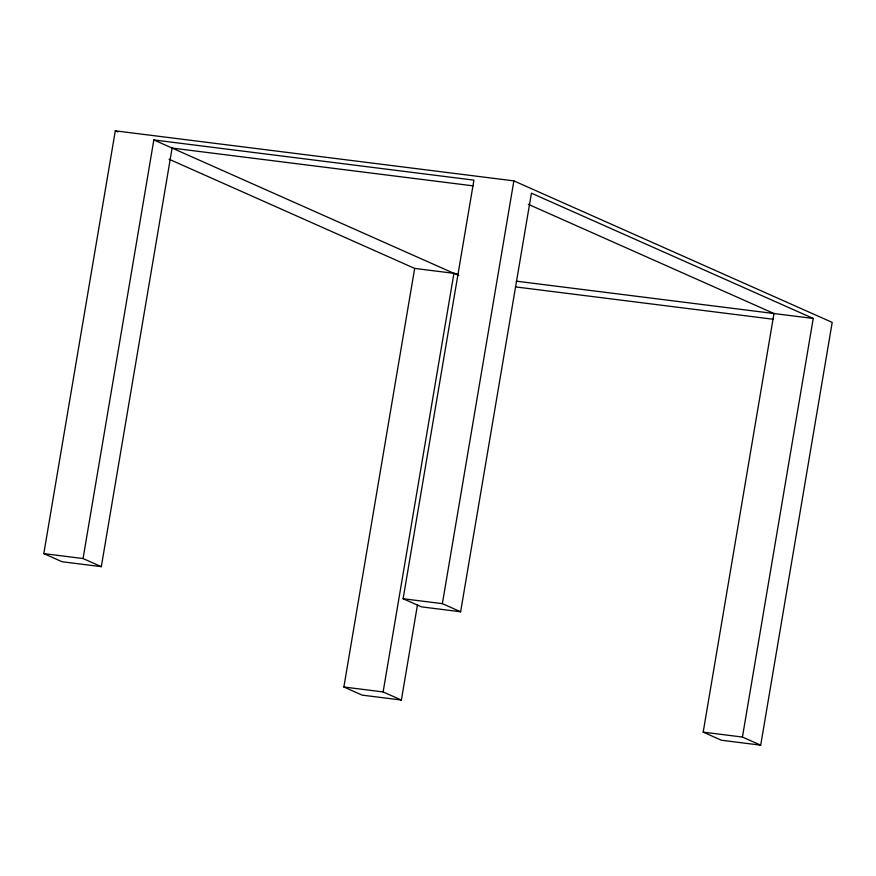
<?xml version="1.0" encoding="UTF-8"?>
<svg xmlns="http://www.w3.org/2000/svg" width="876" height="876" viewBox="0 0 876 876"><rect width="100%" height="100%" fill="white"/><g stroke="black" fill="none" stroke-linecap="round" stroke-linejoin="round"><path stroke-width="1.31" d="M473.193 185.865L172.112 148.066L101.309 566.663L62.054 561.735L43.8 553.61L115.303 130.831L513.873 180.883L832.2 322.39L760.697 745.169L721.441 740.242L703.187 732.128L773.979 313.52L528.337 204.327M101.309 566.663L83.056 558.549L153.847 139.941L473.916 180.138L403.113 598.735L421.378 606.849L460.623 611.777L531.425 193.18L813.235 318.459L742.432 737.055L760.697 745.169M417.534 604.484L401.372 700.044L362.127 695.117L343.863 687.003L414.666 268.406L169.024 159.202M401.372 700.044L383.119 691.93L453.921 273.334M460.623 611.777L442.369 603.663L513.873 180.883M414.666 268.406L457.984 273.849M516.303 281.163L813.235 318.459M515.57 286.901L773.256 319.258M43.8 553.61L83.056 558.549M403.113 598.735L442.369 603.663M343.863 687.003L383.119 691.93M703.187 732.128L742.432 737.055M153.847 139.941L458.783 275.502M115.303 130.831L117.8 131.937"/></g></svg>
